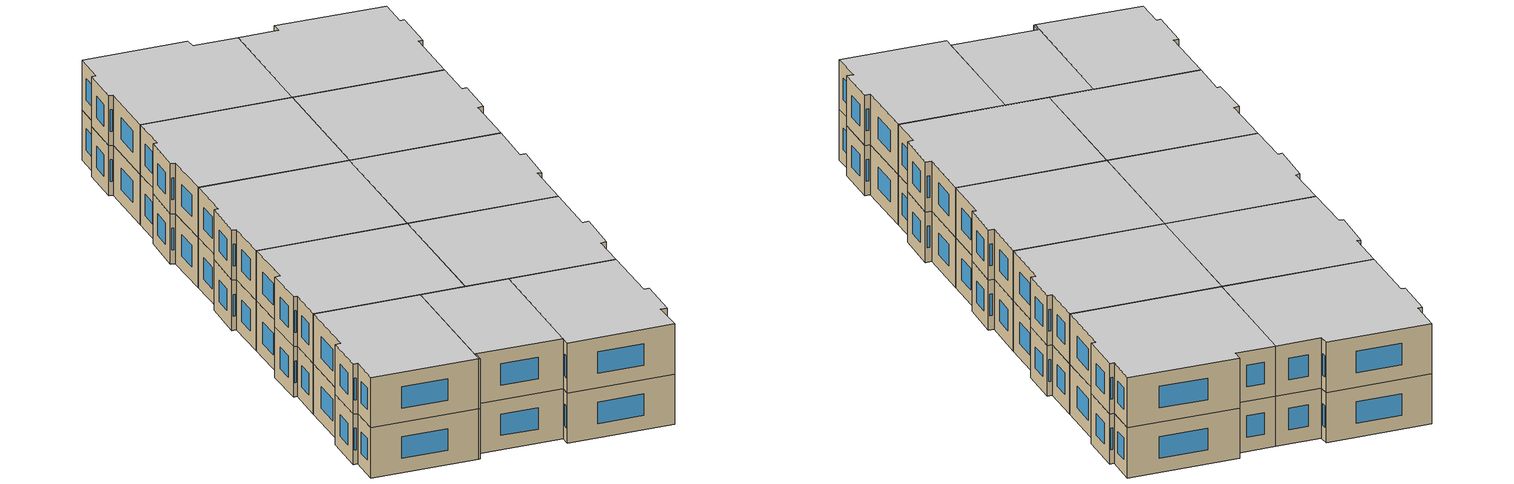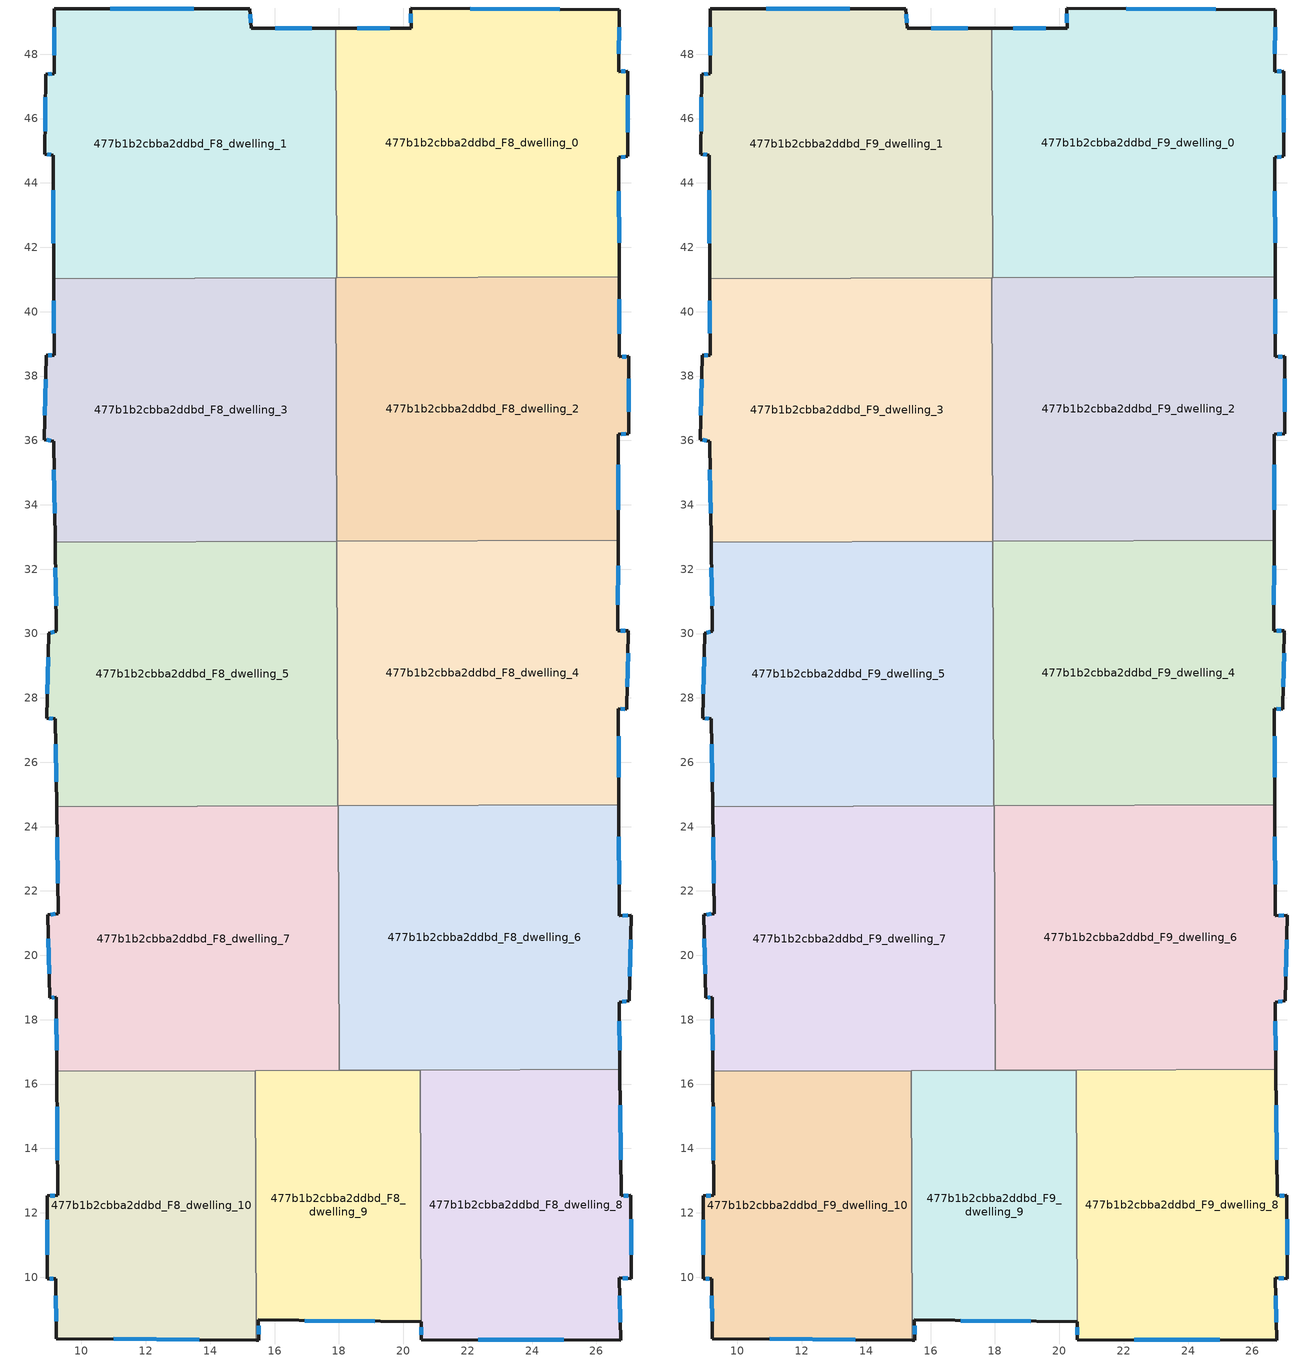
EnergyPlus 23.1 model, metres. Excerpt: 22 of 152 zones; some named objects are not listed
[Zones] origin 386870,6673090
477b1b2cbba2ddbd_F8_dwelling_0
 floor to 477b1b2cbba2ddbd_F7_dwelling_0 (EU_floor_Construction): 26.72,49.38 26.69,47.46 26.97,47.48 26.97,44.82 26.69,44.79 26.71,41.09 17.93,41.06 17.9,48.8 20.24,48.8 20.23,49.43 z24
 wall outside (EU_wall_Construction): 26.71,41.09 26.69,44.79 26.97,44.82 26.97,47.48 26.69,47.46 26.72,49.38 20.23,49.43 20.24,48.8 17.9,48.8 z24:27
 wall to 477b1b2cbba2ddbd_F8_dwelling_1 (EU_wall_Construction): 17.9,48.8 17.93,41.06 z24:27
 wall to 477b1b2cbba2ddbd_F8_dwelling_2 (EU_wall_Construction): 17.93,41.06 26.71,41.09 z24:27
 window (EU_Window_Construction): 19.57,48.8 18.57,48.8 / 20.23,49.25 20.24,48.98 / 24.86,49.4 22.08,49.42 / 26.7,48.01 26.71,48.83 / 26.89,47.47 26.77,47.47 / 26.97,45.58 26.97,46.72 / 26.77,44.8 26.89,44.81 / 26.7,42.15 26.7,43.73 z24.86:26.14
477b1b2cbba2ddbd_F8_dwelling_1
 floor to 477b1b2cbba2ddbd_F7_dwelling_1 (EU_floor_Construction): 17.9,48.8 17.93,41.06 9.13,41.02 9.11,44.87 8.86,44.9 8.88,47.38 9.15,47.39 9.15,49.41 15.23,49.41 15.28,48.8 z24
 wall outside (EU_wall_Construction): 17.9,48.8 15.28,48.8 15.23,49.41 9.15,49.41 9.15,47.39 8.88,47.38 8.86,44.9 9.11,44.87 9.13,41.02 z24:27
 wall to 477b1b2cbba2ddbd_F8_dwelling_3 (EU_wall_Construction): 9.13,41.02 17.91,41.06 z24:27
 wall to 477b1b2cbba2ddbd_F8_dwelling_2 (EU_wall_Construction): 17.91,41.06 17.93,41.06 z24:27
 window (EU_Window_Construction): 8.88,46.67 8.87,45.6 / 9.08,47.39 8.96,47.38 / 9.15,48.84 9.15,47.97 / 13.49,49.41 10.89,49.41 / 15.27,48.98 15.25,49.24 / 17.15,48.8 16.03,48.8 / 9.12,43.77 9.13,42.12 / 8.93,44.89 9.04,44.87 z24.86:26.14
477b1b2cbba2ddbd_F8_dwelling_10
 floor to 477b1b2cbba2ddbd_F7_dwelling_10 (EU_floor_Construction): 15.4,16.42 15.44,8.05 9.22,8.09 9.2,9.95 8.94,9.96 8.93,12.53 9.26,12.54 9.23,16.39 z24
 wall outside (EU_wall_Construction): 9.23,16.39 9.26,12.54 8.93,12.53 8.94,9.96 9.2,9.95 9.22,8.09 15.44,8.05 z24:27
 wall to 477b1b2cbba2ddbd_F8_dwelling_9 (EU_wall_Construction): 15.44,8.05 15.4,16.42 z24:27
 wall to 477b1b2cbba2ddbd_F8_dwelling_7 (EU_wall_Construction): 15.4,16.42 9.23,16.39 z24:27
 window (EU_Window_Construction): 8.93,11.79 8.94,10.69 / 9.17,12.54 9.03,12.53 / 9.24,15.29 9.25,13.64 / 10.99,8.08 13.66,8.06 / 9.2,9.42 9.21,8.62 / 9.02,9.96 9.12,9.95 z24.86:26.14
477b1b2cbba2ddbd_F8_dwelling_2
 floor to 477b1b2cbba2ddbd_F7_dwelling_2 (EU_floor_Construction): 26.71,41.09 26.71,38.6 27.01,38.61 27.01,36.21 26.68,36.19 26.67,32.9 17.94,32.87 17.91,41.06 z24
 wall outside (EU_wall_Construction): 26.67,32.9 26.68,36.19 27.01,36.21 27.01,38.61 26.71,38.6 26.71,41.09 z24:27
 wall to 477b1b2cbba2ddbd_F8_dwelling_3 (EU_wall_Construction): 17.91,41.06 17.94,32.87 z24:27
 wall to 477b1b2cbba2ddbd_F8_dwelling_4 (EU_wall_Construction): 17.94,32.87 26.67,32.9 z24:27
 window (EU_Window_Construction): 26.67,33.84 26.68,35.25 / 26.71,39.31 26.71,40.38 / 26.92,38.61 26.8,38.6 / 27.01,36.89 27.01,37.92 / 26.77,36.19 26.92,36.2 z24.86:26.14
477b1b2cbba2ddbd_F8_dwelling_3
 floor to 477b1b2cbba2ddbd_F7_dwelling_3 (EU_floor_Construction): 17.91,41.06 17.94,32.87 9.18,32.83 9.13,35.98 8.84,36.03 8.91,38.64 9.15,38.65 9.13,41.02 z24
 wall outside (EU_wall_Construction): 9.13,41.02 9.15,38.65 8.91,38.64 8.84,36.03 9.13,35.98 9.18,32.83 z24:27
 wall to 477b1b2cbba2ddbd_F8_dwelling_5 (EU_wall_Construction): 9.18,32.83 17.93,32.87 z24:27
 wall to 477b1b2cbba2ddbd_F8_dwelling_4 (EU_wall_Construction): 17.93,32.87 17.94,32.87 z24:27
 window (EU_Window_Construction): 8.89,37.9 8.86,36.77 / 9.08,38.65 8.97,38.64 / 9.14,40.34 9.14,39.33 / 9.14,35.08 9.17,33.73 / 8.92,36.01 9.05,35.99 z24.86:26.14
477b1b2cbba2ddbd_F8_dwelling_4
 floor to 477b1b2cbba2ddbd_F7_dwelling_4 (EU_floor_Construction): 26.67,32.9 26.66,30.09 26.99,30.09 26.95,27.64 26.68,27.66 26.69,24.68 17.96,24.64 17.93,32.87 z24
 wall outside (EU_wall_Construction): 26.69,24.68 26.68,27.66 26.95,27.64 26.99,30.09 26.66,30.09 26.67,32.9 z24:27
 wall to 477b1b2cbba2ddbd_F8_dwelling_5 (EU_wall_Construction): 17.93,32.87 17.96,24.64 z24:27
 wall to 477b1b2cbba2ddbd_F8_dwelling_6 (EU_wall_Construction): 17.97,24.64 26.69,24.68 z24:27
 wall to 477b1b2cbba2ddbd_F8_dwelling_7 (EU_wall_Construction): 17.96,24.64 17.97,24.64 z24:27
 window (EU_Window_Construction): 26.69,25.53 26.69,26.81 / 26.67,30.89 26.67,32.1 / 26.9,30.09 26.76,30.09 / 26.96,28.34 26.98,29.39 / 26.76,27.66 26.87,27.65 z24.86:26.14
477b1b2cbba2ddbd_F8_dwelling_5
 floor to 477b1b2cbba2ddbd_F7_dwelling_5 (EU_floor_Construction): 17.93,32.87 17.96,24.64 9.22,24.61 9.18,27.35 8.93,27.37 8.98,30.01 9.22,30.07 9.18,32.83 z24
 wall outside (EU_wall_Construction): 9.18,32.83 9.22,30.07 8.98,30.01 8.93,27.37 9.18,27.35 9.22,24.61 z24:27
 wall to 477b1b2cbba2ddbd_F8_dwelling_7 (EU_wall_Construction): 9.22,24.61 17.96,24.64 z24:27
 window (EU_Window_Construction): 8.96,29.26 8.94,28.12 / 9.15,30.05 9.05,30.03 / 9.19,32.04 9.21,30.86 / 9.19,26.57 9.21,25.39 / 9,27.36 9.11,27.35 z24.86:26.14
477b1b2cbba2ddbd_F8_dwelling_6
 floor to 477b1b2cbba2ddbd_F7_dwelling_6 (EU_floor_Construction): 26.69,24.68 26.71,21.23 27.08,21.24 27.02,18.59 26.7,18.55 26.72,16.46 18,16.43 17.97,24.64 z24
 wall outside (EU_wall_Construction): 26.72,16.46 26.7,18.55 27.02,18.59 27.08,21.24 26.71,21.23 26.69,24.68 z24:27
 wall to 477b1b2cbba2ddbd_F8_dwelling_7 (EU_wall_Construction): 17.97,24.64 18,16.43 z24:27
 wall to 477b1b2cbba2ddbd_F8_dwelling_8 (EU_wall_Construction): 20.52,16.44 26.72,16.46 z24:27
 wall to 477b1b2cbba2ddbd_F8_dwelling_9 (EU_wall_Construction): 18,16.43 20.52,16.44 z24:27
 window (EU_Window_Construction): 26.72,17.06 26.71,17.95 / 26.7,22.22 26.7,23.69 / 26.97,21.24 26.81,21.23 / 27.04,19.35 27.06,20.49 / 26.79,18.56 26.93,18.58 z24.86:26.14
477b1b2cbba2ddbd_F8_dwelling_7
 floor to 477b1b2cbba2ddbd_F7_dwelling_7 (EU_floor_Construction): 17.97,24.64 18,16.43 9.23,16.39 9.22,18.69 9.01,18.69 8.95,21.26 9.28,21.3 9.22,24.61 z24
 wall outside (EU_wall_Construction): 9.22,24.61 9.28,21.3 8.95,21.26 9.01,18.69 9.22,18.69 9.23,16.39 z24:27
 wall to 477b1b2cbba2ddbd_F8_dwelling_9 (EU_wall_Construction): 15.4,16.42 18,16.43 z24:27
 window (EU_Window_Construction): 8.97,20.52 8.99,19.42 / 9.19,21.29 9.04,21.27 / 9.24,23.66 9.26,22.24 / 9.22,18.04 9.23,17.05 / 9.07,18.69 9.16,18.69 z24.86:26.14
477b1b2cbba2ddbd_F8_dwelling_8
 floor to 477b1b2cbba2ddbd_F7_dwelling_8 (EU_floor_Construction): 26.72,16.46 26.77,12.54 27.07,12.54 27.08,9.96 26.7,9.98 26.75,8.05 20.55,8.05 20.55,8.61 20.52,16.44 z24
 wall outside (EU_wall_Construction): 20.55,8.61 20.55,8.05 26.75,8.05 26.7,9.98 27.08,9.96 27.07,12.54 26.77,12.54 26.72,16.46 z24:27
 wall to 477b1b2cbba2ddbd_F8_dwelling_9 (EU_wall_Construction): 20.52,16.44 20.55,8.61 z24:27
 window (EU_Window_Construction): 22.32,8.05 24.98,8.05 / 20.55,8.45 20.55,8.21 / 26.75,13.66 26.74,15.34 / 26.98,12.54 26.85,12.54 / 27.08,10.7 27.07,11.8 / 26.81,9.98 26.98,9.96 / 26.74,8.6 26.72,9.43 z24.86:26.14
477b1b2cbba2ddbd_F8_dwelling_9
 floor to 477b1b2cbba2ddbd_F7_dwelling_9 (EU_floor_Construction): 20.52,16.44 20.55,8.61 15.5,8.67 15.51,8.05 15.44,8.05 15.4,16.42 z24
 wall outside (EU_wall_Construction): 15.44,8.05 15.51,8.05 15.5,8.67 20.55,8.61 z24:27
 window (EU_Window_Construction): 16.94,8.65 19.11,8.63 / 15.5,8.23 15.5,8.49 z24.86:26.14
477b1b2cbba2ddbd_F9_dwelling_0
 floor to 477b1b2cbba2ddbd_F8_dwelling_0 (EU_floor_Construction): 26.72,49.38 26.69,47.46 26.97,47.48 26.97,44.82 26.69,44.79 26.71,41.09 17.93,41.06 17.9,48.8 20.24,48.8 20.23,49.43 z27
 wall outside (EU_wall_Construction): 26.71,41.09 26.69,44.79 26.97,44.82 26.97,47.48 26.69,47.46 26.72,49.38 20.23,49.43 20.24,48.8 17.9,48.8 z27:30
 wall to 477b1b2cbba2ddbd_F9_dwelling_1 (EU_wall_Construction): 17.9,48.8 17.93,41.06 z27:30
 wall to 477b1b2cbba2ddbd_F9_dwelling_2 (EU_wall_Construction): 17.93,41.06 26.71,41.09 z27:30
 window (EU_Window_Construction): 19.57,48.8 18.57,48.8 / 20.23,49.25 20.24,48.98 / 24.86,49.4 22.08,49.42 / 26.7,48.01 26.71,48.83 / 26.89,47.47 26.77,47.47 / 26.97,45.58 26.97,46.72 / 26.77,44.8 26.89,44.81 / 26.7,42.15 26.7,43.73 z27.86:29.14
 ceiling to 477b1b2cbba2ddbd_F10_dwelling_0 (EU_floor_Construction): 26.71,41.09 26.69,44.79 26.97,44.82 26.97,47.48 26.69,47.46 26.72,49.38 20.23,49.43 20.24,48.8 17.9,48.8 17.93,41.06 z30
477b1b2cbba2ddbd_F9_dwelling_1
 floor to 477b1b2cbba2ddbd_F8_dwelling_1 (EU_floor_Construction): 17.9,48.8 17.93,41.06 9.13,41.02 9.11,44.87 8.86,44.9 8.88,47.38 9.15,47.39 9.15,49.41 15.23,49.41 15.28,48.8 z27
 wall outside (EU_wall_Construction): 17.9,48.8 15.28,48.8 15.23,49.41 9.15,49.41 9.15,47.39 8.88,47.38 8.86,44.9 9.11,44.87 9.13,41.02 z27:30
 wall to 477b1b2cbba2ddbd_F9_dwelling_3 (EU_wall_Construction): 9.13,41.02 17.91,41.06 z27:30
 wall to 477b1b2cbba2ddbd_F9_dwelling_2 (EU_wall_Construction): 17.91,41.06 17.93,41.06 z27:30
 window (EU_Window_Construction): 8.88,46.67 8.87,45.6 / 9.08,47.39 8.96,47.38 / 9.15,48.84 9.15,47.97 / 13.49,49.41 10.89,49.41 / 15.27,48.98 15.25,49.24 / 17.15,48.8 16.03,48.8 / 9.12,43.77 9.13,42.12 / 8.93,44.89 9.04,44.87 z27.86:29.14
 ceiling to 477b1b2cbba2ddbd_F10_dwelling_1 (EU_floor_Construction): 17.93,41.06 17.9,48.8 15.28,48.8 15.23,49.41 9.15,49.41 9.15,47.39 8.88,47.38 8.86,44.9 9.11,44.87 9.13,41.02 z30
477b1b2cbba2ddbd_F9_dwelling_10
 floor to 477b1b2cbba2ddbd_F8_dwelling_10 (EU_floor_Construction): 15.4,16.42 15.44,8.05 9.22,8.09 9.2,9.95 8.94,9.96 8.93,12.53 9.26,12.54 9.23,16.39 z27
 wall outside (EU_wall_Construction): 9.23,16.39 9.26,12.54 8.93,12.53 8.94,9.96 9.2,9.95 9.22,8.09 15.44,8.05 z27:30
 wall to 477b1b2cbba2ddbd_F9_dwelling_9 (EU_wall_Construction): 15.44,8.05 15.4,16.42 z27:30
 wall to 477b1b2cbba2ddbd_F9_dwelling_7 (EU_wall_Construction): 15.4,16.42 9.23,16.39 z27:30
 window (EU_Window_Construction): 8.93,11.79 8.94,10.69 / 9.17,12.54 9.03,12.53 / 9.24,15.29 9.25,13.64 / 10.99,8.08 13.66,8.06 / 9.2,9.42 9.21,8.62 / 9.02,9.96 9.12,9.95 z27.86:29.14
 ceiling to 477b1b2cbba2ddbd_F10_dwelling_10 (EU_floor_Construction): 15.44,8.05 15.4,16.42 9.23,16.39 9.26,12.54 8.93,12.53 8.94,9.96 9.2,9.95 9.22,8.09 z30
477b1b2cbba2ddbd_F9_dwelling_2
 floor to 477b1b2cbba2ddbd_F8_dwelling_2 (EU_floor_Construction): 26.71,41.09 26.71,38.6 27.01,38.61 27.01,36.21 26.68,36.19 26.67,32.9 17.94,32.87 17.91,41.06 z27
 wall outside (EU_wall_Construction): 26.67,32.9 26.68,36.19 27.01,36.21 27.01,38.61 26.71,38.6 26.71,41.09 z27:30
 wall to 477b1b2cbba2ddbd_F9_dwelling_3 (EU_wall_Construction): 17.91,41.06 17.94,32.87 z27:30
 wall to 477b1b2cbba2ddbd_F9_dwelling_4 (EU_wall_Construction): 17.94,32.87 26.67,32.9 z27:30
 window (EU_Window_Construction): 26.67,33.84 26.68,35.25 / 26.71,39.31 26.71,40.38 / 26.92,38.61 26.8,38.6 / 27.01,36.89 27.01,37.92 / 26.77,36.19 26.92,36.2 z27.86:29.14
 ceiling to 477b1b2cbba2ddbd_F10_dwelling_2 (EU_floor_Construction): 26.67,32.9 26.68,36.19 27.01,36.21 27.01,38.61 26.71,38.6 26.71,41.09 17.91,41.06 17.94,32.87 z30
477b1b2cbba2ddbd_F9_dwelling_3
 floor to 477b1b2cbba2ddbd_F8_dwelling_3 (EU_floor_Construction): 17.91,41.06 17.94,32.87 9.18,32.83 9.13,35.98 8.84,36.03 8.91,38.64 9.15,38.65 9.13,41.02 z27
 wall outside (EU_wall_Construction): 9.13,41.02 9.15,38.65 8.91,38.64 8.84,36.03 9.13,35.98 9.18,32.83 z27:30
 wall to 477b1b2cbba2ddbd_F9_dwelling_5 (EU_wall_Construction): 9.18,32.83 17.93,32.87 z27:30
 wall to 477b1b2cbba2ddbd_F9_dwelling_4 (EU_wall_Construction): 17.93,32.87 17.94,32.87 z27:30
 window (EU_Window_Construction): 8.89,37.9 8.86,36.77 / 9.08,38.65 8.97,38.64 / 9.14,40.34 9.14,39.33 / 9.14,35.08 9.17,33.73 / 8.92,36.01 9.05,35.99 z27.86:29.14
 ceiling to 477b1b2cbba2ddbd_F10_dwelling_3 (EU_floor_Construction): 17.94,32.87 17.91,41.06 9.13,41.02 9.15,38.65 8.91,38.64 8.84,36.03 9.13,35.98 9.18,32.83 z30
477b1b2cbba2ddbd_F9_dwelling_4
 floor to 477b1b2cbba2ddbd_F8_dwelling_4 (EU_floor_Construction): 26.67,32.9 26.66,30.09 26.99,30.09 26.95,27.64 26.68,27.66 26.69,24.68 17.96,24.64 17.93,32.87 z27
 wall outside (EU_wall_Construction): 26.69,24.68 26.68,27.66 26.95,27.64 26.99,30.09 26.66,30.09 26.67,32.9 z27:30
 wall to 477b1b2cbba2ddbd_F9_dwelling_5 (EU_wall_Construction): 17.93,32.87 17.96,24.64 z27:30
 wall to 477b1b2cbba2ddbd_F9_dwelling_6 (EU_wall_Construction): 17.97,24.64 26.69,24.68 z27:30
 wall to 477b1b2cbba2ddbd_F9_dwelling_7 (EU_wall_Construction): 17.96,24.64 17.97,24.64 z27:30
 window (EU_Window_Construction): 26.69,25.53 26.69,26.81 / 26.67,30.89 26.67,32.1 / 26.9,30.09 26.76,30.09 / 26.96,28.34 26.98,29.39 / 26.76,27.66 26.87,27.65 z27.86:29.14
 ceiling to 477b1b2cbba2ddbd_F10_dwelling_4 (EU_floor_Construction): 26.69,24.68 26.68,27.66 26.95,27.64 26.99,30.09 26.66,30.09 26.67,32.9 17.93,32.87 17.96,24.64 z30
477b1b2cbba2ddbd_F9_dwelling_5
 floor to 477b1b2cbba2ddbd_F8_dwelling_5 (EU_floor_Construction): 17.93,32.87 17.96,24.64 9.22,24.61 9.18,27.35 8.93,27.37 8.98,30.01 9.22,30.07 9.18,32.83 z27
 wall outside (EU_wall_Construction): 9.18,32.83 9.22,30.07 8.98,30.01 8.93,27.37 9.18,27.35 9.22,24.61 z27:30
 wall to 477b1b2cbba2ddbd_F9_dwelling_7 (EU_wall_Construction): 9.22,24.61 17.96,24.64 z27:30
 window (EU_Window_Construction): 8.96,29.26 8.94,28.12 / 9.15,30.05 9.05,30.03 / 9.19,32.04 9.21,30.86 / 9.19,26.57 9.21,25.39 / 9,27.36 9.11,27.35 z27.86:29.14
 ceiling to 477b1b2cbba2ddbd_F10_dwelling_5 (EU_floor_Construction): 17.96,24.64 17.93,32.87 9.18,32.83 9.22,30.07 8.98,30.01 8.93,27.37 9.18,27.35 9.22,24.61 z30
477b1b2cbba2ddbd_F9_dwelling_6
 floor to 477b1b2cbba2ddbd_F8_dwelling_6 (EU_floor_Construction): 26.69,24.68 26.71,21.23 27.08,21.24 27.02,18.59 26.7,18.55 26.72,16.46 18,16.43 17.97,24.64 z27
 wall outside (EU_wall_Construction): 26.72,16.46 26.7,18.55 27.02,18.59 27.08,21.24 26.71,21.23 26.69,24.68 z27:30
 wall to 477b1b2cbba2ddbd_F9_dwelling_7 (EU_wall_Construction): 17.97,24.64 18,16.43 z27:30
 wall to 477b1b2cbba2ddbd_F9_dwelling_8 (EU_wall_Construction): 20.52,16.44 26.72,16.46 z27:30
 wall to 477b1b2cbba2ddbd_F9_dwelling_9 (EU_wall_Construction): 18,16.43 20.52,16.44 z27:30
 window (EU_Window_Construction): 26.72,17.06 26.71,17.95 / 26.7,22.22 26.7,23.69 / 26.97,21.24 26.81,21.23 / 27.04,19.35 27.06,20.49 / 26.79,18.56 26.93,18.58 z27.86:29.14
 ceiling to 477b1b2cbba2ddbd_F10_dwelling_6 (EU_floor_Construction): 26.72,16.46 26.7,18.55 27.02,18.59 27.08,21.24 26.71,21.23 26.69,24.68 17.97,24.64 18,16.43 z30
477b1b2cbba2ddbd_F9_dwelling_7
 floor to 477b1b2cbba2ddbd_F8_dwelling_7 (EU_floor_Construction): 17.97,24.64 18,16.43 9.23,16.39 9.22,18.69 9.01,18.69 8.95,21.26 9.28,21.3 9.22,24.61 z27
 wall outside (EU_wall_Construction): 9.22,24.61 9.28,21.3 8.95,21.26 9.01,18.69 9.22,18.69 9.23,16.39 z27:30
 wall to 477b1b2cbba2ddbd_F9_dwelling_9 (EU_wall_Construction): 15.4,16.42 18,16.43 z27:30
 window (EU_Window_Construction): 8.97,20.52 8.99,19.42 / 9.19,21.29 9.04,21.27 / 9.24,23.66 9.26,22.24 / 9.22,18.04 9.23,17.05 / 9.07,18.69 9.16,18.69 z27.86:29.14
 ceiling to 477b1b2cbba2ddbd_F10_dwelling_7 (EU_floor_Construction): 18,16.43 17.97,24.64 9.22,24.61 9.28,21.3 8.95,21.26 9.01,18.69 9.22,18.69 9.23,16.39 z30
477b1b2cbba2ddbd_F9_dwelling_8
 floor to 477b1b2cbba2ddbd_F8_dwelling_8 (EU_floor_Construction): 26.72,16.46 26.77,12.54 27.07,12.54 27.08,9.96 26.7,9.98 26.75,8.05 20.55,8.05 20.55,8.61 20.52,16.44 z27
 wall outside (EU_wall_Construction): 20.55,8.61 20.55,8.05 26.75,8.05 26.7,9.98 27.08,9.96 27.07,12.54 26.77,12.54 26.72,16.46 z27:30
 wall to 477b1b2cbba2ddbd_F9_dwelling_9 (EU_wall_Construction): 20.52,16.44 20.55,8.61 z27:30
 window (EU_Window_Construction): 22.32,8.05 24.98,8.05 / 20.55,8.45 20.55,8.21 / 26.75,13.66 26.74,15.34 / 26.98,12.54 26.85,12.54 / 27.08,10.7 27.07,11.8 / 26.81,9.98 26.98,9.96 / 26.74,8.6 26.72,9.43 z27.86:29.14
 ceiling to 477b1b2cbba2ddbd_F10_dwelling_8 (EU_floor_Construction): 26.75,8.05 26.7,9.98 27.08,9.96 27.07,12.54 26.77,12.54 26.72,16.46 20.52,16.44 20.55,8.61 20.55,8.05 z30
477b1b2cbba2ddbd_F9_dwelling_9
 floor to 477b1b2cbba2ddbd_F8_dwelling_9 (EU_floor_Construction): 20.52,16.44 20.55,8.61 15.5,8.67 15.51,8.05 15.44,8.05 15.4,16.42 z27
 wall outside (EU_wall_Construction): 15.44,8.05 15.51,8.05 15.5,8.67 20.55,8.61 z27:30
 window (EU_Window_Construction): 16.94,8.65 19.11,8.63 / 15.5,8.23 15.5,8.49 z27.86:29.14
 ceiling to 477b1b2cbba2ddbd_F10_dwelling_9 (EU_floor_Construction): 20.55,8.61 20.52,16.44 15.4,16.42 15.44,8.05 15.51,8.05 15.5,8.67 z30
[Building]
EU S2 Campaign: North Axis=0; Terrain=City; Solar Distribution=FullExterior
[Site:Location]
Helsinki-Vantaa.AP: Latitude=60.317; Longitude=24.963; Time Zone=2; Elevation=54.6
[SizingPeriod:WeatherFileDays]
AnnualSizingPeriod: Begin Month=1; Begin Day of Month=1; End Month=12; End Day of Month=31; Day of Week for Start Day=Monday; Use Weather File Daylight Saving Period=No; Use Weather File Rain and Snow Indicators=No
[MATERIAL]
EU_InternalMass_Material: Roughness=MediumRough; Thickness=0.1; Conductivity=1; Density=1800; Specific Heat=900; Thermal Absorptance=0.9; Solar Absorptance=0.7; Visible Absorptance=0.7
[MATERIAL:NOMASS] Roughness=MediumRough; Thermal Absorptance=0.9; Solar Absorptance=0.7; Visible Absorptance=0.7
Name | Thermal Resistance
EU_wall_NoMass | 1.10183
EU_floor_NoMass | 1.70606
[WINDOWMATERIAL:SIMPLEGLAZINGSYSTEM]
EU_Window_SimpleGlazing: UFactor=3.11035; Solar Heat Gain Coefficient=0.8; Visible Transmittance=0.8
[CONSTRUCTION]
EU_wall_Construction: EU_wall_NoMass
EU_floor_Construction: EU_floor_NoMass
EU_Window_Construction: EU_Window_SimpleGlazing
EU_InternalMass_Construction: EU_InternalMass_Material
[ZONE] Type=1; Multiplier=1; Ceiling Height=autocalculate; Floor Area=autocalculate; Part of Total Floor Area=Yes
Name | Volume
477b1b2cbba2ddbd_F8_dwelling_0; 477b1b2cbba2ddbd_F9_dwelling_0; 477b1b2cbba2ddbd_F8_dwelling_4; 477b1b2cbba2ddbd_F9_dwelling_4 | 217.671
477b1b2cbba2ddbd_F8_dwelling_1; 477b1b2cbba2ddbd_F9_dwelling_1 | 217.668
477b1b2cbba2ddbd_F8_dwelling_10; 477b1b2cbba2ddbd_F9_dwelling_10 | 156.924
477b1b2cbba2ddbd_F8_dwelling_2; 477b1b2cbba2ddbd_F9_dwelling_2 | 217.688
477b1b2cbba2ddbd_F8_dwelling_3; 477b1b2cbba2ddbd_F9_dwelling_3 | 217.707
477b1b2cbba2ddbd_F8_dwelling_5; 477b1b2cbba2ddbd_F9_dwelling_5 | 217.674
477b1b2cbba2ddbd_F8_dwelling_6; 477b1b2cbba2ddbd_F9_dwelling_6 | 217.673
477b1b2cbba2ddbd_F8_dwelling_7; 477b1b2cbba2ddbd_F9_dwelling_7 | 217.682
477b1b2cbba2ddbd_F8_dwelling_8; 477b1b2cbba2ddbd_F9_dwelling_8 | 158.821
477b1b2cbba2ddbd_F8_dwelling_9; 477b1b2cbba2ddbd_F9_dwelling_9 | 119.65
[INTERNALMASS] Construction=EU_InternalMass_Construction
Name | Zone or ZoneList | Surface Area
477b1b2cbba2ddbd_F8_dwelling_0_EU_InternalMass | 477b1b2cbba2ddbd_F8_dwelling_0 | 72.5571
477b1b2cbba2ddbd_F8_dwelling_1_EU_InternalMass | 477b1b2cbba2ddbd_F8_dwelling_1 | 72.5564
477b1b2cbba2ddbd_F8_dwelling_2_EU_InternalMass | 477b1b2cbba2ddbd_F8_dwelling_2 | 72.5629
477b1b2cbba2ddbd_F8_dwelling_3_EU_InternalMass | 477b1b2cbba2ddbd_F8_dwelling_3 | 72.5689
477b1b2cbba2ddbd_F8_dwelling_4_EU_InternalMass | 477b1b2cbba2ddbd_F8_dwelling_4 | 72.5568
477b1b2cbba2ddbd_F8_dwelling_5_EU_InternalMass | 477b1b2cbba2ddbd_F8_dwelling_5 | 72.558
477b1b2cbba2ddbd_F8_dwelling_6_EU_InternalMass | 477b1b2cbba2ddbd_F8_dwelling_6 | 72.5576
477b1b2cbba2ddbd_F8_dwelling_7_EU_InternalMass | 477b1b2cbba2ddbd_F8_dwelling_7 | 72.5606
477b1b2cbba2ddbd_F8_dwelling_8_EU_InternalMass | 477b1b2cbba2ddbd_F8_dwelling_8 | 52.9406
477b1b2cbba2ddbd_F8_dwelling_9_EU_InternalMass | 477b1b2cbba2ddbd_F8_dwelling_9 | 39.8832
477b1b2cbba2ddbd_F8_dwelling_10_EU_InternalMass | 477b1b2cbba2ddbd_F8_dwelling_10 | 52.308
477b1b2cbba2ddbd_F9_dwelling_0_EU_InternalMass | 477b1b2cbba2ddbd_F9_dwelling_0 | 72.5571
477b1b2cbba2ddbd_F9_dwelling_1_EU_InternalMass | 477b1b2cbba2ddbd_F9_dwelling_1 | 72.5564
477b1b2cbba2ddbd_F9_dwelling_2_EU_InternalMass | 477b1b2cbba2ddbd_F9_dwelling_2 | 72.5629
477b1b2cbba2ddbd_F9_dwelling_3_EU_InternalMass | 477b1b2cbba2ddbd_F9_dwelling_3 | 72.5689
477b1b2cbba2ddbd_F9_dwelling_4_EU_InternalMass | 477b1b2cbba2ddbd_F9_dwelling_4 | 72.5568
477b1b2cbba2ddbd_F9_dwelling_5_EU_InternalMass | 477b1b2cbba2ddbd_F9_dwelling_5 | 72.558
477b1b2cbba2ddbd_F9_dwelling_6_EU_InternalMass | 477b1b2cbba2ddbd_F9_dwelling_6 | 72.5576
477b1b2cbba2ddbd_F9_dwelling_7_EU_InternalMass | 477b1b2cbba2ddbd_F9_dwelling_7 | 72.5606
477b1b2cbba2ddbd_F9_dwelling_8_EU_InternalMass | 477b1b2cbba2ddbd_F9_dwelling_8 | 52.9406
477b1b2cbba2ddbd_F9_dwelling_9_EU_InternalMass | 477b1b2cbba2ddbd_F9_dwelling_9 | 39.8832
477b1b2cbba2ddbd_F9_dwelling_10_EU_InternalMass | 477b1b2cbba2ddbd_F9_dwelling_10 | 52.308
[OTHEREQUIPMENT] Fuel Type=Electricity; Design Level Calculation Method=Watts/Area; Power per Zone Floor Area=1; Fraction Latent=0; Fraction Radiant=0; Fraction Lost=0; Carbon Dioxide Generation Rate=0; EndUse Subcategory=EU_Step8_InternalGains
Name | Zone or ZoneList or Space or SpaceList | Schedule
EU_Step8_InternalGain_477b1b2cbba2ddbd_F8_dwelling_0_f000 | 477b1b2cbba2ddbd_F8_dwelling_0 | EU_Step8_GainSchedule_477b1b2cbba2ddbd_F8_dwelling_0_f000
EU_Step8_InternalGain_477b1b2cbba2ddbd_F8_dwelling_1_f000 | 477b1b2cbba2ddbd_F8_dwelling_1 | EU_Step8_GainSchedule_477b1b2cbba2ddbd_F8_dwelling_1_f000
EU_Step8_InternalGain_477b1b2cbba2ddbd_F8_dwelling_2_f000 | 477b1b2cbba2ddbd_F8_dwelling_2 | EU_Step8_GainSchedule_477b1b2cbba2ddbd_F8_dwelling_2_f000
EU_Step8_InternalGain_477b1b2cbba2ddbd_F8_dwelling_3_f000 | 477b1b2cbba2ddbd_F8_dwelling_3 | EU_Step8_GainSchedule_477b1b2cbba2ddbd_F8_dwelling_3_f000
EU_Step8_InternalGain_477b1b2cbba2ddbd_F8_dwelling_4_f000 | 477b1b2cbba2ddbd_F8_dwelling_4 | EU_Step8_GainSchedule_477b1b2cbba2ddbd_F8_dwelling_4_f000
EU_Step8_InternalGain_477b1b2cbba2ddbd_F8_dwelling_5_f000 | 477b1b2cbba2ddbd_F8_dwelling_5 | EU_Step8_GainSchedule_477b1b2cbba2ddbd_F8_dwelling_5_f000
EU_Step8_InternalGain_477b1b2cbba2ddbd_F8_dwelling_6_f000 | 477b1b2cbba2ddbd_F8_dwelling_6 | EU_Step8_GainSchedule_477b1b2cbba2ddbd_F8_dwelling_6_f000
EU_Step8_InternalGain_477b1b2cbba2ddbd_F8_dwelling_7_f000 | 477b1b2cbba2ddbd_F8_dwelling_7 | EU_Step8_GainSchedule_477b1b2cbba2ddbd_F8_dwelling_7_f000
EU_Step8_InternalGain_477b1b2cbba2ddbd_F8_dwelling_8_f000 | 477b1b2cbba2ddbd_F8_dwelling_8 | EU_Step8_GainSchedule_477b1b2cbba2ddbd_F8_dwelling_8_f000
EU_Step8_InternalGain_477b1b2cbba2ddbd_F8_dwelling_9_f000 | 477b1b2cbba2ddbd_F8_dwelling_9 | EU_Step8_GainSchedule_477b1b2cbba2ddbd_F8_dwelling_9_f000
EU_Step8_InternalGain_477b1b2cbba2ddbd_F8_dwelling_10_f000 | 477b1b2cbba2ddbd_F8_dwelling_10 | EU_Step8_GainSchedule_477b1b2cbba2ddbd_F8_dwelling_10_f000
EU_Step8_InternalGain_477b1b2cbba2ddbd_F9_dwelling_0_f000 | 477b1b2cbba2ddbd_F9_dwelling_0 | EU_Step8_GainSchedule_477b1b2cbba2ddbd_F9_dwelling_0_f000
EU_Step8_InternalGain_477b1b2cbba2ddbd_F9_dwelling_1_f000 | 477b1b2cbba2ddbd_F9_dwelling_1 | EU_Step8_GainSchedule_477b1b2cbba2ddbd_F9_dwelling_1_f000
EU_Step8_InternalGain_477b1b2cbba2ddbd_F9_dwelling_2_f000 | 477b1b2cbba2ddbd_F9_dwelling_2 | EU_Step8_GainSchedule_477b1b2cbba2ddbd_F9_dwelling_2_f000
EU_Step8_InternalGain_477b1b2cbba2ddbd_F9_dwelling_3_f000 | 477b1b2cbba2ddbd_F9_dwelling_3 | EU_Step8_GainSchedule_477b1b2cbba2ddbd_F9_dwelling_3_f000
EU_Step8_InternalGain_477b1b2cbba2ddbd_F9_dwelling_4_f000 | 477b1b2cbba2ddbd_F9_dwelling_4 | EU_Step8_GainSchedule_477b1b2cbba2ddbd_F9_dwelling_4_f000
EU_Step8_InternalGain_477b1b2cbba2ddbd_F9_dwelling_5_f000 | 477b1b2cbba2ddbd_F9_dwelling_5 | EU_Step8_GainSchedule_477b1b2cbba2ddbd_F9_dwelling_5_f000
EU_Step8_InternalGain_477b1b2cbba2ddbd_F9_dwelling_6_f000 | 477b1b2cbba2ddbd_F9_dwelling_6 | EU_Step8_GainSchedule_477b1b2cbba2ddbd_F9_dwelling_6_f000
EU_Step8_InternalGain_477b1b2cbba2ddbd_F9_dwelling_7_f000 | 477b1b2cbba2ddbd_F9_dwelling_7 | EU_Step8_GainSchedule_477b1b2cbba2ddbd_F9_dwelling_7_f000
EU_Step8_InternalGain_477b1b2cbba2ddbd_F9_dwelling_8_f000 | 477b1b2cbba2ddbd_F9_dwelling_8 | EU_Step8_GainSchedule_477b1b2cbba2ddbd_F9_dwelling_8_f000
EU_Step8_InternalGain_477b1b2cbba2ddbd_F9_dwelling_9_f000 | 477b1b2cbba2ddbd_F9_dwelling_9 | EU_Step8_GainSchedule_477b1b2cbba2ddbd_F9_dwelling_9_f000
EU_Step8_InternalGain_477b1b2cbba2ddbd_F9_dwelling_10_f000 | 477b1b2cbba2ddbd_F9_dwelling_10 | EU_Step8_GainSchedule_477b1b2cbba2ddbd_F9_dwelling_10_f000
[ZONEVENTILATION:DESIGNFLOWRATE] Schedule=EU_AlwaysOn; Design Flow Rate Calculation Method=AirChanges/Hour; Air Changes per Hour=0.756316; Ventilation Type=Natural; Fan Pressure Rise=0; Fan Total Efficiency=1; Constant Term Coefficient=1; Temperature Term Coefficient=0; Velocity Term Coefficient=0; Velocity Squared Term Coefficient=0; Minimum Indoor Temperature=-100; Maximum Indoor Temperature=100; Delta Temperature=-100; Minimum Outdoor Temperature=-100; Maximum Outdoor Temperature=100; Maximum Wind Speed=40
Name | Zone or ZoneList or Space or SpaceList
EU_ConstantAir_477b1b2cbba2ddbd_F8_dwelling_0 | 477b1b2cbba2ddbd_F8_dwelling_0
EU_ConstantAir_477b1b2cbba2ddbd_F8_dwelling_1 | 477b1b2cbba2ddbd_F8_dwelling_1
EU_ConstantAir_477b1b2cbba2ddbd_F8_dwelling_2 | 477b1b2cbba2ddbd_F8_dwelling_2
EU_ConstantAir_477b1b2cbba2ddbd_F8_dwelling_3 | 477b1b2cbba2ddbd_F8_dwelling_3
EU_ConstantAir_477b1b2cbba2ddbd_F8_dwelling_4 | 477b1b2cbba2ddbd_F8_dwelling_4
EU_ConstantAir_477b1b2cbba2ddbd_F8_dwelling_5 | 477b1b2cbba2ddbd_F8_dwelling_5
EU_ConstantAir_477b1b2cbba2ddbd_F8_dwelling_6 | 477b1b2cbba2ddbd_F8_dwelling_6
EU_ConstantAir_477b1b2cbba2ddbd_F8_dwelling_7 | 477b1b2cbba2ddbd_F8_dwelling_7
EU_ConstantAir_477b1b2cbba2ddbd_F8_dwelling_8 | 477b1b2cbba2ddbd_F8_dwelling_8
EU_ConstantAir_477b1b2cbba2ddbd_F8_dwelling_9 | 477b1b2cbba2ddbd_F8_dwelling_9
EU_ConstantAir_477b1b2cbba2ddbd_F8_dwelling_10 | 477b1b2cbba2ddbd_F8_dwelling_10
EU_ConstantAir_477b1b2cbba2ddbd_F9_dwelling_0 | 477b1b2cbba2ddbd_F9_dwelling_0
EU_ConstantAir_477b1b2cbba2ddbd_F9_dwelling_1 | 477b1b2cbba2ddbd_F9_dwelling_1
EU_ConstantAir_477b1b2cbba2ddbd_F9_dwelling_2 | 477b1b2cbba2ddbd_F9_dwelling_2
EU_ConstantAir_477b1b2cbba2ddbd_F9_dwelling_3 | 477b1b2cbba2ddbd_F9_dwelling_3
EU_ConstantAir_477b1b2cbba2ddbd_F9_dwelling_4 | 477b1b2cbba2ddbd_F9_dwelling_4
EU_ConstantAir_477b1b2cbba2ddbd_F9_dwelling_5 | 477b1b2cbba2ddbd_F9_dwelling_5
EU_ConstantAir_477b1b2cbba2ddbd_F9_dwelling_6 | 477b1b2cbba2ddbd_F9_dwelling_6
EU_ConstantAir_477b1b2cbba2ddbd_F9_dwelling_7 | 477b1b2cbba2ddbd_F9_dwelling_7
EU_ConstantAir_477b1b2cbba2ddbd_F9_dwelling_8 | 477b1b2cbba2ddbd_F9_dwelling_8
EU_ConstantAir_477b1b2cbba2ddbd_F9_dwelling_9 | 477b1b2cbba2ddbd_F9_dwelling_9
EU_ConstantAir_477b1b2cbba2ddbd_F9_dwelling_10 | 477b1b2cbba2ddbd_F9_dwelling_10
[HVACTEMPLATE:ZONE:IDEALLOADSAIRSYSTEM] System Availability Schedule=EU_AlwaysOn; Maximum Heating Supply Air Temperature=50; Minimum Cooling Supply Air Temperature=13; Maximum Heating Supply Air Humidity Ratio=0.0156; Minimum Cooling Supply Air Humidity Ratio=0.0077; Heating Limit=NoLimit; Cooling Limit=NoLimit; Heating Availability Schedule=EU_AlwaysOn; Cooling Availability Schedule=EU_CoolingOff; Dehumidification Control Type=ConstantSensibleHeatRatio; Cooling Sensible Heat Ratio=0.7; Dehumidification Setpoint=60; Humidification Control Type=None; Humidification Setpoint=30; Outdoor Air Method=None; Outdoor Air Flow Rate per Person=0.00944; Outdoor Air Flow Rate per Zone Floor Area=0; Outdoor Air Flow Rate per Zone=0; Demand Controlled Ventilation Type=None; Outdoor Air Economizer Type=NoEconomizer; Heat Recovery Type=None; Sensible Heat Recovery Effectiveness=0.7; Latent Heat Recovery Effectiveness=0.65
Name | Template Thermostat
477b1b2cbba2ddbd_F8_dwelling_0 | EU_HeatOnly_477b1b2cbba2ddbd_F8_dwelling_0
477b1b2cbba2ddbd_F8_dwelling_1 | EU_HeatOnly_477b1b2cbba2ddbd_F8_dwelling_1
477b1b2cbba2ddbd_F8_dwelling_2 | EU_HeatOnly_477b1b2cbba2ddbd_F8_dwelling_2
477b1b2cbba2ddbd_F8_dwelling_3 | EU_HeatOnly_477b1b2cbba2ddbd_F8_dwelling_3
477b1b2cbba2ddbd_F8_dwelling_4 | EU_HeatOnly_477b1b2cbba2ddbd_F8_dwelling_4
477b1b2cbba2ddbd_F8_dwelling_5 | EU_HeatOnly_477b1b2cbba2ddbd_F8_dwelling_5
477b1b2cbba2ddbd_F8_dwelling_6 | EU_HeatOnly_477b1b2cbba2ddbd_F8_dwelling_6
477b1b2cbba2ddbd_F8_dwelling_7 | EU_HeatOnly_477b1b2cbba2ddbd_F8_dwelling_7
477b1b2cbba2ddbd_F8_dwelling_8 | EU_HeatOnly_477b1b2cbba2ddbd_F8_dwelling_8
477b1b2cbba2ddbd_F8_dwelling_9 | EU_HeatOnly_477b1b2cbba2ddbd_F8_dwelling_9
477b1b2cbba2ddbd_F8_dwelling_10 | EU_HeatOnly_477b1b2cbba2ddbd_F8_dwelling_10
477b1b2cbba2ddbd_F9_dwelling_0 | EU_HeatOnly_477b1b2cbba2ddbd_F9_dwelling_0
477b1b2cbba2ddbd_F9_dwelling_1 | EU_HeatOnly_477b1b2cbba2ddbd_F9_dwelling_1
477b1b2cbba2ddbd_F9_dwelling_2 | EU_HeatOnly_477b1b2cbba2ddbd_F9_dwelling_2
477b1b2cbba2ddbd_F9_dwelling_3 | EU_HeatOnly_477b1b2cbba2ddbd_F9_dwelling_3
477b1b2cbba2ddbd_F9_dwelling_4 | EU_HeatOnly_477b1b2cbba2ddbd_F9_dwelling_4
477b1b2cbba2ddbd_F9_dwelling_5 | EU_HeatOnly_477b1b2cbba2ddbd_F9_dwelling_5
477b1b2cbba2ddbd_F9_dwelling_6 | EU_HeatOnly_477b1b2cbba2ddbd_F9_dwelling_6
477b1b2cbba2ddbd_F9_dwelling_7 | EU_HeatOnly_477b1b2cbba2ddbd_F9_dwelling_7
477b1b2cbba2ddbd_F9_dwelling_8 | EU_HeatOnly_477b1b2cbba2ddbd_F9_dwelling_8
477b1b2cbba2ddbd_F9_dwelling_9 | EU_HeatOnly_477b1b2cbba2ddbd_F9_dwelling_9
477b1b2cbba2ddbd_F9_dwelling_10 | EU_HeatOnly_477b1b2cbba2ddbd_F9_dwelling_10
[SIZING:ZONE] Zone Cooling Design Supply Air Temperature Input Method=SupplyAirTemperature; Zone Cooling Design Supply Air Temperature=13; Zone Heating Design Supply Air Temperature Input Method=SupplyAirTemperature; Zone Heating Design Supply Air Temperature=50; Zone Cooling Design Supply Air Humidity Ratio=0.008; Zone Heating Design Supply Air Humidity Ratio=0.008; Cooling Design Air Flow Method=DesignDay; Cooling Design Air Flow Rate=0; Cooling Minimum Air Flow per Zone Floor Area=0.000762; Cooling Minimum Air Flow=0; Cooling Minimum Air Flow Fraction=0.2; Heating Design Air Flow Method=DesignDay; Heating Design Air Flow Rate=0; Heating Maximum Air Flow per Zone Floor Area=0.002032; Heating Maximum Air Flow=0.141576; Heating Maximum Air Flow Fraction=0.3; Account for Dedicated Outdoor Air System=No; Dedicated Outdoor Air System Control Strategy=NeutralSupplyAir; Dedicated Outdoor Air Low Setpoint Temperature for Design=autosize; Dedicated Outdoor Air High Setpoint Temperature for Design=autosize; Zone Load Sizing Method=Sensible Load Only No Latent Load; Zone Latent Cooling Design Supply Air Humidity Ratio Input Method=HumidityRatioDifference; Zone Cooling Design Supply Air Humidity Ratio Difference=0.005; Zone Latent Heating Design Supply Air Humidity Ratio Input Method=HumidityRatioDifference; Zone Humidification Design Supply Air Humidity Ratio Difference=0.005
477b1b2cbba2ddbd_F8_dwelling_0; 477b1b2cbba2ddbd_F8_dwelling_1; 477b1b2cbba2ddbd_F8_dwelling_2; 477b1b2cbba2ddbd_F8_dwelling_3; 477b1b2cbba2ddbd_F8_dwelling_4; 477b1b2cbba2ddbd_F8_dwelling_5; 477b1b2cbba2ddbd_F8_dwelling_6; 477b1b2cbba2ddbd_F8_dwelling_7; 477b1b2cbba2ddbd_F8_dwelling_8; 477b1b2cbba2ddbd_F8_dwelling_9; 477b1b2cbba2ddbd_F8_dwelling_10; 477b1b2cbba2ddbd_F9_dwelling_0; 477b1b2cbba2ddbd_F9_dwelling_1; 477b1b2cbba2ddbd_F9_dwelling_2; 477b1b2cbba2ddbd_F9_dwelling_3; 477b1b2cbba2ddbd_F9_dwelling_4; 477b1b2cbba2ddbd_F9_dwelling_5; 477b1b2cbba2ddbd_F9_dwelling_6; 477b1b2cbba2ddbd_F9_dwelling_7; 477b1b2cbba2ddbd_F9_dwelling_8; 477b1b2cbba2ddbd_F9_dwelling_9; 477b1b2cbba2ddbd_F9_dwelling_10
[SCHEDULE:CONSTANT]
Name | Hourly Value
EU_AlwaysOn | 1
EU_CoolingOff | 0
[SCHEDULE:FILE] Column Number=1; Rows to Skip at Top=0; Number of Hours of Data=8760; Column Separator=Comma; Interpolate to Timestep=No; Minutes per Item=60; Adjust Schedule for Daylight Savings=Yes
Name | File
EU_Step8_GainSchedule_477b1b2cbba2ddbd_F8_dwelling_0_f000 | ../../schedules/477b1b2cbba2ddbd/477b1b2cbba2ddbd_F8_dwelling_0_f000_gain.csv
EU_Step8_GainSchedule_477b1b2cbba2ddbd_F8_dwelling_1_f000 | ../../schedules/477b1b2cbba2ddbd/477b1b2cbba2ddbd_F8_dwelling_1_f000_gain.csv
EU_Step8_GainSchedule_477b1b2cbba2ddbd_F8_dwelling_2_f000 | ../../schedules/477b1b2cbba2ddbd/477b1b2cbba2ddbd_F8_dwelling_2_f000_gain.csv
EU_Step8_GainSchedule_477b1b2cbba2ddbd_F8_dwelling_3_f000 | ../../schedules/477b1b2cbba2ddbd/477b1b2cbba2ddbd_F8_dwelling_3_f000_gain.csv
EU_Step8_GainSchedule_477b1b2cbba2ddbd_F8_dwelling_4_f000 | ../../schedules/477b1b2cbba2ddbd/477b1b2cbba2ddbd_F8_dwelling_4_f000_gain.csv
EU_Step8_GainSchedule_477b1b2cbba2ddbd_F8_dwelling_5_f000 | ../../schedules/477b1b2cbba2ddbd/477b1b2cbba2ddbd_F8_dwelling_5_f000_gain.csv
EU_Step8_GainSchedule_477b1b2cbba2ddbd_F8_dwelling_6_f000 | ../../schedules/477b1b2cbba2ddbd/477b1b2cbba2ddbd_F8_dwelling_6_f000_gain.csv
EU_Step8_GainSchedule_477b1b2cbba2ddbd_F8_dwelling_7_f000 | ../../schedules/477b1b2cbba2ddbd/477b1b2cbba2ddbd_F8_dwelling_7_f000_gain.csv
EU_Step8_GainSchedule_477b1b2cbba2ddbd_F8_dwelling_8_f000 | ../../schedules/477b1b2cbba2ddbd/477b1b2cbba2ddbd_F8_dwelling_8_f000_gain.csv
EU_Step8_GainSchedule_477b1b2cbba2ddbd_F8_dwelling_9_f000 | ../../schedules/477b1b2cbba2ddbd/477b1b2cbba2ddbd_F8_dwelling_9_f000_gain.csv
EU_Step8_GainSchedule_477b1b2cbba2ddbd_F8_dwelling_10_f000 | ../../schedules/477b1b2cbba2ddbd/477b1b2cbba2ddbd_F8_dwelling_10_f000_gain.csv
EU_Step8_GainSchedule_477b1b2cbba2ddbd_F9_dwelling_0_f000 | ../../schedules/477b1b2cbba2ddbd/477b1b2cbba2ddbd_F9_dwelling_0_f000_gain.csv
EU_Step8_GainSchedule_477b1b2cbba2ddbd_F9_dwelling_1_f000 | ../../schedules/477b1b2cbba2ddbd/477b1b2cbba2ddbd_F9_dwelling_1_f000_gain.csv
EU_Step8_GainSchedule_477b1b2cbba2ddbd_F9_dwelling_2_f000 | ../../schedules/477b1b2cbba2ddbd/477b1b2cbba2ddbd_F9_dwelling_2_f000_gain.csv
EU_Step8_GainSchedule_477b1b2cbba2ddbd_F9_dwelling_3_f000 | ../../schedules/477b1b2cbba2ddbd/477b1b2cbba2ddbd_F9_dwelling_3_f000_gain.csv
EU_Step8_GainSchedule_477b1b2cbba2ddbd_F9_dwelling_4_f000 | ../../schedules/477b1b2cbba2ddbd/477b1b2cbba2ddbd_F9_dwelling_4_f000_gain.csv
EU_Step8_GainSchedule_477b1b2cbba2ddbd_F9_dwelling_5_f000 | ../../schedules/477b1b2cbba2ddbd/477b1b2cbba2ddbd_F9_dwelling_5_f000_gain.csv
EU_Step8_GainSchedule_477b1b2cbba2ddbd_F9_dwelling_6_f000 | ../../schedules/477b1b2cbba2ddbd/477b1b2cbba2ddbd_F9_dwelling_6_f000_gain.csv
EU_Step8_GainSchedule_477b1b2cbba2ddbd_F9_dwelling_7_f000 | ../../schedules/477b1b2cbba2ddbd/477b1b2cbba2ddbd_F9_dwelling_7_f000_gain.csv
EU_Step8_GainSchedule_477b1b2cbba2ddbd_F9_dwelling_8_f000 | ../../schedules/477b1b2cbba2ddbd/477b1b2cbba2ddbd_F9_dwelling_8_f000_gain.csv
EU_Step8_GainSchedule_477b1b2cbba2ddbd_F9_dwelling_9_f000 | ../../schedules/477b1b2cbba2ddbd/477b1b2cbba2ddbd_F9_dwelling_9_f000_gain.csv
EU_Step8_GainSchedule_477b1b2cbba2ddbd_F9_dwelling_10_f000 | ../../schedules/477b1b2cbba2ddbd/477b1b2cbba2ddbd_F9_dwelling_10_f000_gain.csv
